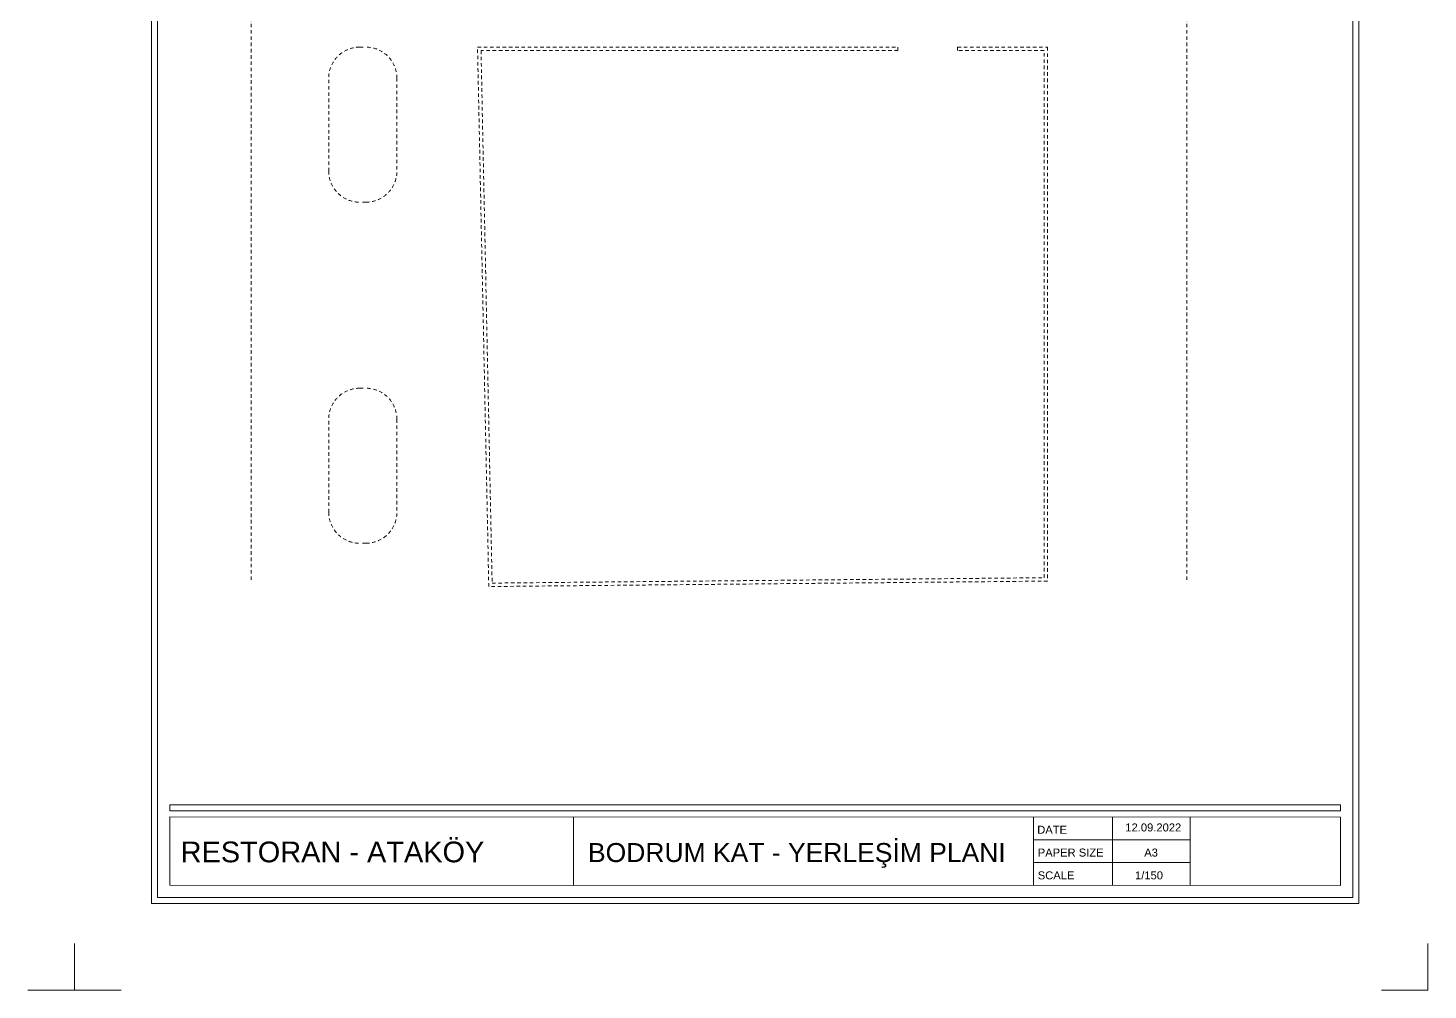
# Model space of a CAD drawing. Header units: millimetres. Extents: x 863 to 22635, y -482 to 12118.
# Drawn here: x 18120 to 22635, y -482 to 2620 of the extents above; entities that cross this region are included whole.
import ezdxf

# ---------------------------------------------------------------- set-up
doc = ezdxf.new("R2010")
doc.units = ezdxf.units.MM
doc.linetypes.add('JIS_02_0.7', pattern=[1.35, 0.75, -0.6])
doc.layers.add('ABOVE_0G', color=235, linetype='JIS_02_0.7', lineweight=9)
doc.layers.add('TXT_0G', color=7, linetype='Continuous', lineweight=13)
doc.layers.add('c_stop', color=7, linetype='Continuous')
doc.styles.add('ARIAL_SHEET', font='arial.ttf')

# ---------------------------------------------------------------- blocks, each defined once
blk = doc.blocks.new('ANTET-1-150-A3-DIKEY')
for points in [[(165.3, 4014.3), (2761.6, 4014.3), (2761.6, 185.7), (165.3, 185.7)], [(178.5, 4001.1), (2748.5, 4001.1), (2748.5, 198.9), (178.5, 198.9)]]:
    blk.add_lwpolyline(points, close=True)
for points in [[(100, 0), (0, 0), (0, 100)], [(2810, 0), (2910, 0), (2910, 100)]]:
    blk.add_lwpolyline(points)
at = {"layer": 'c_stop', "lineweight": 18}
for p, q in [((2722.2, 371.7), (204.8, 372.1)), ((204.8, 372.1), (204.8, 225.2)), ((1073, 371.7), (1073, 224.8)), ((2061.9, 371.8), (2061.9, 224.8)), ((2232, 371.8), (2232, 224.8)), ((2398.7, 371.7), (2398.7, 224.8)), ((2722.2, 371.7), (2722.2, 224.8)), ((2061.9, 322.9), (2398.7, 322.9)), ((2061.9, 273.9), (2398.7, 273.9)), ((204.8, 225.2), (2722.2, 224.8))]:
    blk.add_line(p, q, dxfattribs=at)
blk.add_lwpolyline([(2722.2, 385.3), (204.8, 385.3), (204.8, 398.2), (2722.2, 398.2)], close=True, dxfattribs=at)
at = {"layer": 'c_stop', "lineweight": 18, "style": 'ARIAL_SHEET'}
for s, height, p in [('DATE', 17.2, (2069.8, 335.9)), ('RESTORAN - ATAKÖY', 44.508, (228.2, 274.6)), ('PAPER SIZE', 17.2, (2071, 286.9)), ('A3', 17.2, (2299.9, 286.9)), ('SCALE', 17.2, (2071, 237.9)), ('1/150', 17.2, (2280.1, 237.9))]:
    blk.add_text(s, height=height, dxfattribs=at).set_placement(p)

msp = doc.modelspace()

# ---------------------------------------------------------------- linework, layer by layer
at = {"layer": 'ABOVE_0G', "color": 252, "ltscale": 15}
for points in [[(18840.04, 5286.66), (18840.04, 841.07)], [(21858.04, 5286.66), (21858.04, 841.07)]]:
    msp.add_lwpolyline(points, dxfattribs=at)
for points in [[(19310.04, 2458.66), (19310.04, 2158.66, -0.4142136), (19210.04, 2058.66), (19190.04, 2058.66, -0.4142136), (19090.04, 2158.66), (19090.04, 2458.66, -0.4142136), (19190.04, 2558.66), (19210.04, 2558.66, -0.4142136)], [(19310.04, 1358.66), (19310.04, 1058.66, -0.4142136), (19210.04, 958.66), (19190.04, 958.66, -0.4142136), (19090.04, 1058.66), (19090.04, 1358.66, -0.4142136), (19190.04, 1458.66), (19210.04, 1458.66, -0.4142136)]]:
    msp.add_lwpolyline(points, format="xyb", close=True, dxfattribs=at)
msp.add_lwpolyline([(21118.04, 2547.66), (21118.04, 2558.66), (21408.04, 2558.66), (21408.04, 836.66), (19606.33, 819.04), (19570.04, 2558.66), (20926.04, 2558.66), (20926.04, 2547.66), (19581.27, 2547.66), (19617.1, 830.15), (21397.04, 847.56), (21397.04, 2547.66)], close=True, dxfattribs=at)

# ---------------------------------------------------------------- block references
at = {"layer": 'TXT_0G', "xscale": 1.5, "yscale": 1.5, "zscale": 1.5}
for p in [(13905.29, -482.12), (18270.29, -482.12)]:
    msp.add_blockref('ANTET-1-150-A3-DIKEY', p, dxfattribs=at)

# ---------------------------------------------------------------- texts
at = {"layer": 'TXT_0G', "style": 'ARIAL_SHEET'}
for s, height, p in [('12.09.2022', 25.803, (21659.12, 29.24)), ('BODRUM KAT - YERLEŞİM PLANI', 61.1154, (19926.25, -69.36))]:
    msp.add_text(s, height=height, dxfattribs=at).set_placement(p)

doc.saveas('drawing.dxf')
